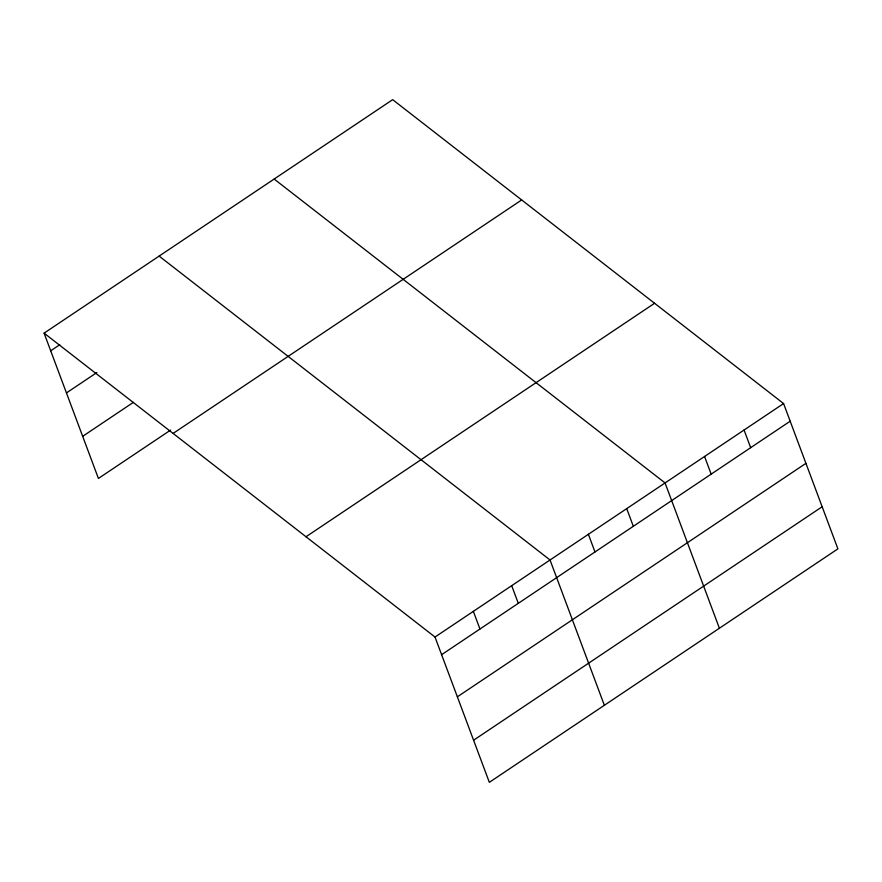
<?xml version="1.0" encoding="UTF-8"?>
<svg xmlns="http://www.w3.org/2000/svg" width="882" height="882" viewBox="0 0 882 882"><rect width="100%" height="100%" fill="white"/><g stroke="black" fill="none" stroke-linecap="round" stroke-linejoin="round"><path stroke-width="1.32" d="M44.1 333.142L392.666 99.666L783.58 403.559L837.9 548.858L489.334 782.334L435.013 637.036L44.1 333.142L98.42 478.441L170.601 430.096M50.704 350.804L59.722 344.763M66.448 392.92L96.899 372.535M82.676 436.325L133.425 402.324M173.104 433.426L521.67 199.949M306.01 536.752L654.576 303.276M435.013 637.036L783.58 403.559M441.617 654.698L790.173 421.221M457.361 696.824L805.928 463.337M473.59 740.218L822.156 506.742M274.148 179.046L665.061 482.939L719.392 628.238M159.124 256.089L550.037 559.993L604.357 705.291M744.066 430.019L750.67 447.681M704.564 456.479L711.168 474.141M626.716 508.627L633.32 526.289M588.382 534.305L594.986 551.967M511.692 585.67L518.296 603.332M473.347 611.358L479.951 629.02"/></g></svg>
